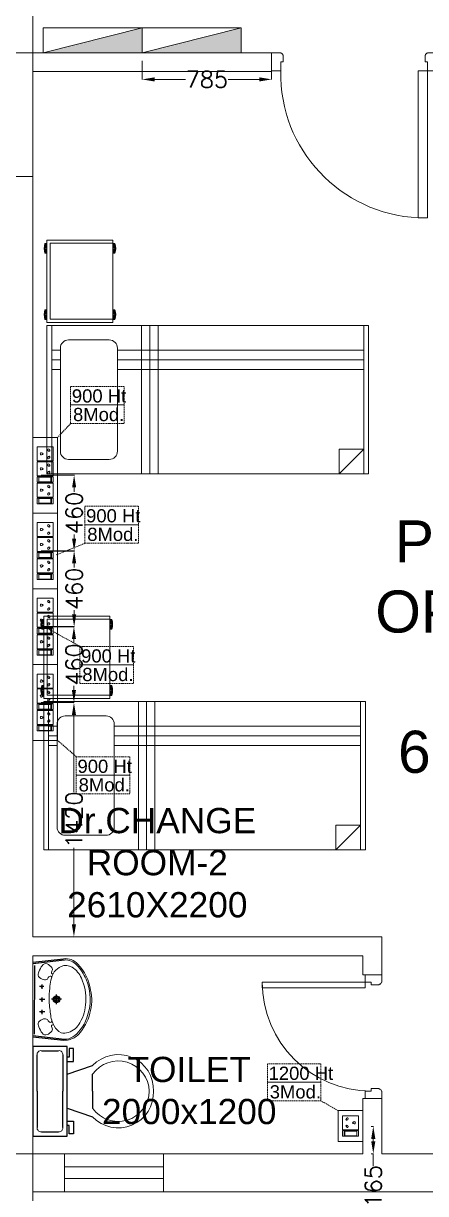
# Model space of a CAD drawing. Extents: x 3505867 to 4040009, y -660366 to -590408.
# Drawn here: x 3625760 to 3628198, y -613195 to -606101 of the extents above; entities that cross this region are included whole.
import ezdxf

# ---------------------------------------------------------------- set-up
doc = ezdxf.new("R2010")
doc.units = 0
doc.header["$LTSCALE"] = 6
doc.header["$MEASUREMENT"] = 0
doc.linetypes.add('1', pattern=[0])
doc.linetypes.add('DASHED2', pattern=[0.375, 0.25, -0.125])
doc.layers.get('0').update_dxf_attribs({"linetype": 'CONTINUOUS', "lineweight": 0})
doc.layers.get('Defpoints').update_dxf_attribs({"linetype": 'CONTINUOUS', "lineweight": 0})
doc.layers.add('CFT_LOOPING', color=7, linetype='1', lineweight=0, true_color=0xd6d600)
for name, color, linetype, lineweight in [('COL', 5, 'CONTINUOUS', 0), ('DIM', 7, 'CONTINUOUS', 0), ('DOOR', 44, 'CONTINUOUS', 0), ('ELE-1 NO 6-16A RAW POWER SOCKET', 1, 'CONTINUOUS', 0), ('ELE-2NOS OF 6-16 RAW POWER SOCKET', 1, 'CONTINUOUS', 0), ('ELE-3NOS 6-16A POWER SOCKET', 5, 'CONTINUOUS', 0), ('ELE-8M 6-16A UPS SOCKET', 223, 'CONTINUOUS', 0), ('ELE-CABLE TRAY', 31, 'CONTINUOUS', 0), ('ELE. 2N0S OF 6-16 UPS SOCKETS', 191, 'CONTINUOUS', 0), ('ELE. DB', 1, 'CONTINUOUS', 0), ('ELE.DB', 1, 'CONTINUOUS', 0), ('furniture', 33, 'CONTINUOUS', 0), ('hatch', 252, 'CONTINUOUS', 0), ('TEXT', 5, 'CONTINUOUS', 0), ('WALL', 10, 'CONTINUOUS', 0), ('Window', 161, 'CONTINUOUS', 0)]:
    doc.layers.add(name, color=color, linetype=linetype, lineweight=lineweight)
doc.styles.add('ARIAL', font='arial.ttf')
doc.styles.add('ROMANS', font='romans.shx')
doc.styles.get("Standard").update_dxf_attribs({"font": 'SIMPLEX'})
doc.dimstyles.new('AEPL1', dxfattribs={"dimtxt": 100, "dimasz": 75, "dimexe": 1.25, "dimexo": 50, "dimtad": 0, "dimdec": 0, "dimtxsty": 'ROMANS', "dimcen": 2.5, "dimclrd": 7, "dimclre": 7, "dimadec": 0, "dimazin": 0, "dimtfac": 1, "dimtdec": 0, "dimtmove": 0, "dimatfit": 3, "dimfxl": 1, "dimlwd": 0, "dimlwe": 0, "dimarcsym": 0})

# ---------------------------------------------------------------- blocks, each defined once
blk = doc.blocks.new('1000')
at = {"layer": 'DOOR'}
for p, q in [((0, -111.1, 0), (0, 0)), ((0, 0), (55.2, 0, 0)), ((944.8, 0, 0), (944.8, -2.5, 0)), ((1000, 0), (944.8, 0, 0)), ((1000, -111.1, 0), (1000, 0)), ((55.2, 0, 0), (55.2, -2.5, 0)), ((70.2, -55, 0), (55.2, -55, 0)), ((55.2, -55, 0), (55.2, -111.1, 0)), ((70.2, -15, 0), (67.7, -15, 0)), ((70.2, -15, 0), (70.2, -55, 0)), ((929.8, -15, 0), (929.8, -55, 0)), ((929.8, -15, 0), (932.3, -15, 0)), ((929.8, -55, 0), (944.8, -55, 0)), ((944.8, -55, 0), (944.7, -111.1, 0)), ((55.2, -111.1, 0), (0, -111.1, 0)), ((55.2, -111.1, 0), (55.2, -1000.6, 0)), ((111.3, -111.1, 0), (55.2, -111.1, 0)), ((111.3, -1000.6, 0), (111.3, -111.1, 0)), ((944.7, -111.1, 0), (1000, -111.1, 0)), ((55.2, -1000.6, 0), (111.3, -1000.6, 0))]:
    blk.add_line(p, q, dxfattribs=at)
for centre, start_param, end_param in [((55.2, -15, 0), 3.926897, 5.497693), ((944.8, -15, 0), -0.785492, 0.785304)]:
    blk.add_ellipse(centre, major_axis=(-8.84, 8.84, 0), ratio=1, start_param=start_param, end_param=end_param, dxfattribs=at)
at = {"layer": 'DOOR', "color": 145}
blk.add_ellipse((71.4, -128.1, 0), major_axis=(597.3, 637.4, 0), ratio=0.999944, start_param=3.940126, end_param=5.484659, dxfattribs=at)
blk = doc.blocks.new('A$C45A5314D')
at = {"layer": 'furniture', "color": 117, "ltscale": 0.75}
for p, q in [((-1962.2, 946.4), (-1950, 946.4)), ((-1962.2, 946.4), (-1962.2, 887.3)), ((-1962.2, 945.5), (-1950, 945.5)), ((-1962.2, 944.4), (-1950, 944.4)), ((-1962.2, 943.2), (-1950, 943.2)), ((-1962.2, 941.5), (-1950, 941.5)), ((-1962.2, 939.2), (-1950, 939.2)), ((-1962.2, 936.2), (-1950, 936.2)), ((-1962.2, 932), (-1950, 932)), ((-1962.2, 927.1), (-1950, 927.1)), ((-1950, 467.5), (-1950, 967.5)), ((-1950, 967.5), (-1550, 967.5)), ((-1930.3, 947.8), (-1930.3, 487.2)), ((-1930.3, 947.8), (-1550, 947.8)), ((-1550, 967.5), (-1550, 467.5)), ((-1537.8, 946.4), (-1550, 946.4)), ((-1537.8, 945.5), (-1550, 945.5)), ((-1537.8, 944.4), (-1550, 944.4)), ((-1537.8, 943.2), (-1550, 943.2)), ((-1537.8, 941.5), (-1550, 941.5)), ((-1537.8, 939.2), (-1550, 939.2)), ((-1537.8, 936.2), (-1550, 936.2)), ((-1537.8, 932), (-1550, 932)), ((-1537.8, 927.1), (-1550, 927.1)), ((-1537.8, 946.4), (-1537.8, 887.3)), ((-1962.2, 920.9), (-1950, 920.9)), ((-1962.2, 912.9), (-1950, 912.9)), ((-1962.2, 906.7), (-1950, 906.7)), ((-1962.2, 901.8), (-1950, 901.8)), ((-1962.2, 897.6), (-1950, 897.6)), ((-1962.2, 894.6), (-1950, 894.6)), ((-1962.2, 892.3), (-1950, 892.3)), ((-1962.2, 890.6), (-1950, 890.6)), ((-1962.2, 889.4), (-1950, 889.4)), ((-1962.2, 888.2), (-1950, 888.2)), ((-1962.2, 887.3), (-1950, 887.3)), ((-1537.8, 920.9), (-1550, 920.9)), ((-1537.8, 912.9), (-1550, 912.9)), ((-1537.8, 906.7), (-1550, 906.7)), ((-1537.8, 901.8), (-1550, 901.8)), ((-1537.8, 897.6), (-1550, 897.6)), ((-1537.8, 894.6), (-1550, 894.6)), ((-1537.8, 892.3), (-1550, 892.3)), ((-1537.8, 890.6), (-1550, 890.6)), ((-1537.8, 889.4), (-1550, 889.4)), ((-1537.8, 888.2), (-1550, 888.2)), ((-1537.8, 887.3), (-1550, 887.3)), ((-1962.2, 545.4), (-1950, 545.4)), ((-1962.2, 545.4), (-1962.2, 486.3)), ((-1962.2, 544.5), (-1950, 544.5)), ((-1962.2, 543.4), (-1950, 543.4)), ((-1962.2, 542.2), (-1950, 542.2)), ((-1962.2, 540.4), (-1950, 540.4)), ((-1962.2, 538.1), (-1950, 538.1)), ((-1962.2, 535.2), (-1950, 535.2)), ((-1962.2, 531), (-1950, 531)), ((-1962.2, 526.1), (-1950, 526.1)), ((-1962.2, 519.9), (-1950, 519.9)), ((-1962.2, 511.9), (-1950, 511.9)), ((-1962.2, 505.7), (-1950, 505.7)), ((-1962.2, 500.7), (-1950, 500.7)), ((-1962.2, 496.6), (-1950, 496.6)), ((-1537.8, 545.4), (-1550, 545.4)), ((-1537.8, 544.5), (-1550, 544.5)), ((-1537.8, 543.4), (-1550, 543.4)), ((-1537.8, 542.2), (-1550, 542.2)), ((-1537.8, 540.4), (-1550, 540.4)), ((-1537.8, 538.1), (-1550, 538.1)), ((-1537.8, 535.2), (-1550, 535.2)), ((-1537.8, 531), (-1550, 531)), ((-1537.8, 526.1), (-1550, 526.1)), ((-1537.8, 519.9), (-1550, 519.9)), ((-1537.8, 511.9), (-1550, 511.9)), ((-1537.8, 505.7), (-1550, 505.7)), ((-1537.8, 500.7), (-1550, 500.7)), ((-1537.8, 496.6), (-1550, 496.6)), ((-1537.8, 545.4), (-1537.8, 486.3)), ((-1962.2, 493.6), (-1950, 493.6)), ((-1962.2, 491.3), (-1950, 491.3)), ((-1962.2, 489.6), (-1950, 489.6)), ((-1962.2, 488.4), (-1950, 488.4)), ((-1962.2, 487.2), (-1950, 487.2)), ((-1962.2, 486.3), (-1950, 486.3)), ((-1962.2, 486.3), (-1950, 486.3)), ((-1550, 467.5), (-1950, 467.5)), ((-1550, 487.2), (-1930.3, 487.2)), ((-1537.8, 493.6), (-1550, 493.6)), ((-1537.8, 491.3), (-1550, 491.3)), ((-1537.8, 489.6), (-1550, 489.6)), ((-1537.8, 488.4), (-1550, 488.4)), ((-1537.8, 487.2), (-1550, 487.2)), ((-1537.8, 486.3), (-1550, 486.3))]:
    blk.add_line(p, q, dxfattribs=at)
at = {"layer": 'furniture', "color": 117}
for p, q in [((0, 450), (-1950, 450)), ((-1950, 450), (-1950, -450)), ((-1920.5, 450), (-1920.5, -450)), ((-1376.5, -450), (-1376.5, 450)), ((-1326.5, -450), (-1326.5, 450)), ((-1276.5, -450), (-1276.5, 450)), ((-29.5, -450), (-29.5, 450)), ((0, -450), (0, 450)), ((-1572.3, 361.9), (-1819.8, 361.9)), ((-1920.5, 300), (-1869, 300)), ((-1869, 312.7), (-1869, -312.7)), ((-1523.1, 312.7), (-1523.1, -312.7)), ((-1523.1, 300), (-29.5, 300)), ((-1920.5, 240.9), (-1869, 240.9)), ((-1523.1, 240.9), (-29.5, 240.9)), ((-1920.5, 181.9), (-1869, 181.9)), ((-1523.1, 181.9), (-29.5, 181.9)), ((-179.5, -450), (-29.5, -300)), ((-179.5, -450), (-179.5, -300)), ((-29.5, -300), (-179.5, -300)), ((-1819.8, -361.9), (-1572.3, -361.9)), ((-1950, -450), (0, -450))]:
    blk.add_line(p, q, dxfattribs=at)
at = {"layer": 'furniture', "color": 117, "ltscale": 0.75}
for centre, start, end in [((-1876, 916.9), 161.07537, 198.92466), ((-1624, 916.9), 341.07537, 18.92466), ((-1876, 515.9), 161.07537, 198.92466), ((-1624, 515.9), 341.07537, 18.92466)]:
    blk.add_arc(centre, 91.1, start, end, dxfattribs=at)
at = {"layer": 'furniture', "color": 117}
for centre, start, end in [((-1819.8, 312.7), 90.00001, 180.00001), ((-1572.3, 312.7), 0.00001, 90.00001), ((-1819.8, -312.7), 180.00001, 270.00001), ((-1572.3, -312.7), 270.00001, 0.00001)]:
    blk.add_arc(centre, 49.2, start, end, dxfattribs=at)
blk = doc.blocks.new('750')
at = {"layer": 'DOOR'}
for p, q in [((-50, 705), (-47.5, 705)), ((-35, 690), (-35, 692.5)), ((50, 45), (50, 80)), ((50, 80), (675, 80)), ((675, 45), (675, 80)), ((-50, 45), (-47.5, 45)), ((-35, 60), (-35, 57.5)), ((50, 45), (675, 45))]:
    blk.add_line(p, q, dxfattribs=at)
for points in [[(15, 690), (15, 705), (50, 705), (50, 750), (-50, 750), (-50, 705)], [(-35, 690), (15, 690)], [(15, 60), (15, 45), (50, 45), (50, 0), (-50, 0), (-50, 45)], [(-35, 60), (15, 60)]]:
    blk.add_lwpolyline(points, dxfattribs=at)
for centre, start, end in [((-35, 705), 180, 270), ((-35, 45), 90, 180)]:
    blk.add_arc(centre, 12.5, start, end, dxfattribs=at)
at = {"layer": 'DOOR', "color": 145}
blk.add_arc((15, 45), 660, 0, 90, dxfattribs=at)
blk = doc.blocks.new('rhej')
at = {"color": 8, "lineweight": 25}
for p, q in [((271.6, 188.9), (271.6, 266.4)), ((271.6, 266.4), (297.5, 266.4)), ((297.5, 266.4), (297.5, 214.7)), ((297.5, 214.7), (310.4, 214.7)), ((310.4, 279.4), (310.4, -263.7)), ((517.3, 279.4), (310.4, 279.4)), ((336.3, 227.7), (336.3, 7.8)), ((465.6, 253.5), (362.2, 253.5)), ((491.5, 7.8), (491.5, 227.7)), ((517.3, 7.8), (517.3, 279.4)), ((310.4, 111.3), (155.3, 163)), ((310.4, 188.9), (271.6, 188.9)), ((155.3, 7.8), (155.3, 111.3)), ((155.3, 7.8), (155.3, -95.6)), ((336.3, -212), (336.3, 7.8)), ((491.5, 7.8), (491.5, -212)), ((517.3, -263.7), (517.3, 7.8)), ((310.4, -95.6), (155.3, -147.3)), ((271.6, -173.2), (271.6, -250.8)), ((310.4, -173.2), (271.6, -173.2)), ((297.5, -250.8), (297.5, -199.1)), ((297.5, -199.1), (310.4, -199.1)), ((271.6, -250.8), (297.5, -250.8)), ((310.4, -263.7), (517.3, -263.7)), ((465.6, -237.9), (362.2, -237.9))]:
    blk.add_line(p, q, dxfattribs=at)
at = {"color": 8, "extrusion": (0, 0, -1)}
for centre, major_axis, start_param, end_param in [((0, 15.7), (151.4, -151.4), 2.319632, 4.738539), ((358.9, 230.9), (-16.2, -16.2), 0.643501, 2.498091), ((468.8, 230.9), (16.2, -16.2), 3.785094, 5.639684), ((0.9, 2.3), (-133.6, -133.6), 0.814663, 3.31238), ((0, 0), (-151.4, -151.4), 4.686239, 7.105146), ((0.9, 13.4), (-133.6, -133.6), 4.541602, 7.039318), ((358.9, -215.2), (-16.2, -16.2), -0.927295, 0.927295), ((468.8, -215.2), (16.2, -16.2), 5.35589, 7.21048)]:
    blk.add_ellipse(centre, major_axis=major_axis, ratio=1, start_param=start_param, end_param=end_param, dxfattribs=at)
blk = doc.blocks.new('u46')
at = {"color": 8, "lineweight": 25}
for p, q in [((-10.2, 228.4), (174.5, 249.1)), ((-10.2, 220.4), (181.2, 241.9)), ((-0.6, -208.9), (0.6, 208.9)), ((56.5, 80.8), (29.2, 80.8)), ((44.2, 92.9), (44.2, 66.7)), ((61.7, 1.6), (29.2, 1.6)), ((44.2, 13.7), (44.2, -12.6)), ((163.2, 3), (101.8, 3)), ((133.1, -27.2), (133.1, 33.1)), ((44.2, -61.1), (44.2, -87.4)), ((61.7, -73.2), (29.2, -73.2)), ((-10.2, -216.1), (181.2, -237.6)), ((-10.2, -224.1), (174.5, -244.8))]:
    blk.add_line(p, q, dxfattribs=at)
at = {"color": 8, "extrusion": (0, 0, -1)}
for centre, major_axis, start_param, end_param in [((65.8, 198.9), (0, 20.7), -1.101507, 0.481509), ((57.5, 163.3), (-0.3, 56.9), 0.324902, 0.965135), ((187.7, 150.5), (0, 99.5), -0.132539, 0.848731), ((185.8, 147.6), (0.1, 94.4), -0.049658, 0.838116), ((49.5, 13.5), (-0.1, 293.9), 0.809856, 1.41441), ((56, 154.5), (0, 34), 4.33982, 5.202657), ((64.6, 170.4), (0.3, 49.2), 3.359735, 4.09512), ((144.8, 128.2), (1.1, 126.1), -1.238036, -0.892193), ((96.3, 135.9), (0, 7.39), -0.727724, 1.373337), ((208, 103.4), (0, 109.8), -1.431017, -0.436146), ((110.3, 167.2), (-6.08, 6.08), 4.867594, 6.265028), ((110.5, 165), (5.47, 5.47), 2.097053, 3.541809), ((90.3, 184.5), (0, 17.9), 0.880684, 2.260744), ((189.6, 137.7), (0, 70.9), -0.405199, 0.56573), ((153.9, 79), (-0.2, 139.7), 0.557563, 1.193786), ((57.3, 20.1), (0, 275.4), 0.806541, 1.180915), ((44.2, 80.8), (0.02, 6.43), 3.139035, 9.42222), ((62.5, 153), (0, 31.9), 2.620328, 3.422401), ((104.1, 117.8), (-0.2, 26.8), -1.278641, -0.487266), ((387.1, 47.9), (-0.3, 296.4), -1.495794, -1.328336), ((13.1, 6.8), (0, 297.5), 1.141495, 1.637774), ((35, 2.5), (0, 302.7), 1.155365, 1.952189), ((44.2, 1.6), (0.08, 6.43), 3.12883, 9.412015), ((820.2, -1), (0.1, 732.1), -1.56667, -1.474079), ((888.1, 36.7), (0.8, 800.7), 4.558159, 4.668067), ((133.1, 3), (0, 21.6), 3.141254, 9.424439), ((133.1, 3), (-0.1, 15.5), 3.145308, 9.428493), ((133.1, 3), (0, 10.9), 3.142047372431534, 9.42523267961112), ((72.5, -1.7), (-0.1, 274.2), 1.346594, 1.865175), ((44.2, -73.2), (0.02, 6.43), 3.139035, 9.42222), ((62.5, -10.9), (0, 247.5), 1.579809, 2.112792), ((56, -148.1), (0, 34), 4.222121, 5.084958), ((64.6, -163.9), (0.1, 49.2), -0.960797, -0.225412), ((62.5, -146.6), (-0.1, 31.9), -0.276767, 0.525307), ((104.1, -111.4), (0.2, 26.8), 3.628858, 4.420234), ((96.6, -128.2), (-0.03, 8.55), 1.455188, 3.796569), ((263.1, -73.7), (0.1, 166.8), 4.181112, 4.641559), ((163.1, -79.8), (0.2, 126), 2.054055, 2.802751), ((56.1, -13.3), (0.2, 287), 1.808981, 2.322804), ((124.5, -51.6), (-0.2, 200.3), 1.868215, 2.281789), ((144.8, -121.8), (-0.3, 126.1), 4.027191, 4.373034), ((65.8, -192.5), (0, 20.7), 2.661884, 4.2449), ((57.5, -156.9), (0.3, 56.9), 2.176458, 2.816691), ((110.3, -160.8), (-6.08, 6.08), 4.730546, 6.12798), ((111.3, -159.3), (6.17, 6.17), 4.354779, 6.027124), ((90.3, -178.1), (0, 17.9), 0.880848, 2.260908), ((192.6, -126.1), (0, 80.1), 3.554495, 4.299548), ((181.2, -107), (0, 94.7), 2.890537, 3.362984), ((187.2, -138.1), (-0.1, 106), 2.310552, 2.942572), ((171.7, -117.2), (-0.1, 123.1), 2.127435, 2.640092), ((184.7, -162.2), (-0.1, 83.2), 2.850118, 3.264751), ((188.2, -159.7), (0, 78.1), 2.562376, 3.231693)]:
    blk.add_ellipse(centre, major_axis=major_axis, ratio=1, start_param=start_param, end_param=end_param, dxfattribs=at)
blk = doc.blocks.new('CIVIL IVF')
at = {"layer": 'COL', "color": 8}
for points in [[(-16305, 7660.2), (-15555, 7660.2), (-15555, 6910.2), (-16305, 6910.2)], [(-15555, 985.2), (-16305, 985.2), (-16305, 235.2), (-15555, 235.2)]]:
    blk.add_lwpolyline(points, close=True, dxfattribs=at)
at = {"layer": 'WALL', "color": 8, "linetype": 'ByBlock'}
for p, q in [((-15555, 8450.2), (-15555, 7660.2)), ((-14107.6, 7660.2, 0), (-15555, 7660.2)), ((-14107.6, 7545.2, 0), (-14107.6, 7660.2, 0)), ((-14107.6, 7545.2, 0), (-15555, 7545.2)), ((-15555, 6910.2), (-15555, 2300.2)), ((-15555, 2300.2), (-13440, 2300.2)), ((-13440, 2300.2), (-13440, 2070)), ((-15555, 2185.2), (-15555, 985.2)), ((-15555, 2185.2), (-13555, 2185.2)), ((-13555, 2185.2), (-13555, 2070)), ((-13440, 2070), (-13555, 2070)), ((-13555, 1320.2), (-13555, 985.2)), ((-13440, 1320.2), (-13555, 1320.2)), ((-13440, 1320.2), (-13440, 985.2)), ((-15555, 985.2), (-13555, 985.2)), ((-13440, 985.2), (-10010, 985.2)), ((-15555, 755.2), (-10010, 755.2))]:
    blk.add_line(p, q, dxfattribs=at)
at = {"layer": 'Window', "color": 8, "linetype": 'Continuous'}
for points in [[(-14763.6, 755.2), (-14763.6, 985.2), (-15363.6, 985.2), (-15363.6, 755.2)], [(-14763.6, 835.2), (-14763.6, 905.2), (-15363.6, 905.2), (-15363.6, 835.2)]]:
    blk.add_lwpolyline(points, close=True, dxfattribs=at)
at = {"layer": 'DOOR', "color": 8, "linetype": 'Continuous', "xscale": -1, "rotation": 359.9999867131476}
blk.add_blockref('1000', (-13107.6, 7660.2, 0), dxfattribs=at)
at = {"layer": 'DOOR', "color": 8, "rotation": 180}
blk.add_blockref('750', (-13490, 2070.2), dxfattribs=at)
at = {"layer": 'furniture', "color": 8, "linetype": 'Continuous', "rotation": 1.312676974619593e-05}
for p in [(-13519.6, 5556.6), (-13539.1, 3277.5)]:
    blk.add_blockref('A$C45A5314D', p, dxfattribs=at)
at = {"layer": 'WALL', "color": 8, "linetype": 'ByBlock'}
blk.add_blockref('u46', (-15544.8, 1918.3), dxfattribs=at)
at = {"layer": 'WALL', "color": 8, "linetype": 'ByBlock', "rotation": 180}
blk.add_blockref('rhej', (-15037.7, 1372.1), dxfattribs=at)
at = {"layer": 'DIM', "color": 8, "attachment_point": 5, "style": 'ARIAL'}
for s, insert, char_height, width in [('PRE/POST \\POPERATIVE WARD\\P6180x6600', (-12460.2, 4057.9), 255, 2454.158), ('Dr.CHANGE\\PROOM-2\\P2610X2200', (-14801, 2748.8), 153, 1198.956), ('TOILET\\P2000x1200', (-14607.3, 1367.6, -101230.8), 153, 1626.956)]:
    blk.add_mtext(s, dxfattribs=dict(at, insert=insert, char_height=char_height, width=width))
blk = doc.blocks.new('543WYH')
at = {"layer": 'ELE-2NOS OF 6-16 RAW POWER SOCKET', "color": 30, "linetype": 'ByBlock', "lineweight": 0}
for p, q in [((-123.5, -57), (-123.5, -90.8)), ((-26.5, -57), (-123.5, -57)), ((-26.5, -57), (-123.5, -57)), ((-113, -59.8), (-113, -88)), ((-37, -59.8), (-113, -59.8)), ((-109.6, -59.8), (-109.6, -88)), ((-37, -88), (-37, -59.8)), ((-26.5, -57), (-26.5, -90.8)), ((-26.5, -90.8), (-26.5, -57)), ((-123.5, -90.8), (-26.5, -90.8)), ((-123.5, -96.4), (-26.5, -96.4)), ((-123.5, -181.4), (-123.5, -96.4)), ((-113, -88), (-37, -88)), ((-26.5, -96.4), (-26.5, -181.4)), ((-26.5, -181.4), (-123.5, -181.4)), ((-123.5, -187.1), (-123.5, -220.9)), ((-26.5, -187.1), (-123.5, -187.1)), ((-26.5, -187.1), (-123.5, -187.1)), ((-113, -189.9), (-113, -218)), ((-37, -189.9), (-113, -189.9)), ((-109.6, -189.9), (-109.6, -218)), ((-37, -218), (-37, -189.9)), ((-26.5, -187.1), (-26.5, -220.9)), ((-26.5, -220.9), (-26.5, -187.1)), ((-123.5, -220.9), (-26.5, -220.9)), ((-123.5, -311.5), (-123.5, -226.5)), ((-123.5, -226.5), (-26.5, -226.5)), ((-113, -218), (-37, -218)), ((-26.5, -226.5), (-26.5, -311.5)), ((-26.5, -311.5), (-123.5, -311.5)), ((-123.5, -402.2), (-123.5, -317.1)), ((-123.5, -317.1), (-26.5, -317.1)), ((-26.5, -317.1), (-26.5, -402.2)), ((-26.5, -402.2), (-123.5, -402.2))]:
    blk.add_line(p, q, dxfattribs=at)
blk.add_lwpolyline([(-150, 0), (-150, -459.1), (0, -459.1), (0, 0)], close=True, dxfattribs=at)
for centre, radius, start, end in [((-97.9, -119.2), 4.6, 112.68381, 345.09514), ((-93.9, -114.7), 5.7, 275.26891, 182.51003), ((-57.7, -138.9), 4.22, 71.40312, 288.59688), ((-51, -138.9), 6.62, 217.15837, 142.84163), ((-97.9, -158.6), 4.6, 14.90486, 247.31619), ((-93.9, -163.1), 5.7, 177.48997, 84.73109), ((-97.9, -249.3), 4.6, 112.68381, 345.09514), ((-93.9, -244.8), 5.7, 275.26891, 182.51003), ((-57.7, -269), 4.22, 71.40312, 288.59688), ((-51, -269), 6.62, 217.15837, 142.84163), ((-97.9, -288.7), 4.6, 14.90486, 247.31619), ((-97.9, -339.9), 4.6, 112.68381, 345.09514), ((-93.9, -293.2), 5.7, 177.48997, 84.73109), ((-93.9, -335.4), 5.7, 275.26891, 182.51003), ((-51, -359.7), 6.62, 217.15837, 142.84163), ((-97.9, -379.4), 4.6, 14.90486, 247.31619), ((-93.9, -383.9), 5.7, 177.48997, 84.73109), ((-57.7, -359.7), 4.22, 71.40312, 288.59688)]:
    blk.add_arc(centre, radius, start, end, dxfattribs=at)
blk = doc.blocks.new('543E')
at = {"layer": 'ELE. 2N0S OF 6-16 UPS SOCKETS', "color": 72, "linetype": 'ByBlock', "lineweight": 0}
for p, q in [((-123.5, -57), (-123.5, -90.8)), ((-26.5, -57), (-123.5, -57)), ((-26.5, -57), (-123.5, -57)), ((-113, -59.8), (-113, -88)), ((-37, -59.8), (-113, -59.8)), ((-109.6, -59.8), (-109.6, -88)), ((-37, -88), (-37, -59.8)), ((-26.5, -57), (-26.5, -90.8)), ((-26.5, -90.8), (-26.5, -57)), ((-123.5, -90.8), (-26.5, -90.8)), ((-123.5, -96.4), (-26.5, -96.4)), ((-123.5, -181.4), (-123.5, -96.4)), ((-113, -88), (-37, -88)), ((-26.5, -96.4), (-26.5, -181.4)), ((-26.5, -181.4), (-123.5, -181.4)), ((-123.5, -187.1), (-123.5, -220.9)), ((-26.5, -187.1), (-123.5, -187.1)), ((-26.5, -187.1), (-123.5, -187.1)), ((-113, -189.9), (-113, -218)), ((-37, -189.9), (-113, -189.9)), ((-109.6, -189.9), (-109.6, -218)), ((-37, -218), (-37, -189.9)), ((-26.5, -187.1), (-26.5, -220.9)), ((-26.5, -220.9), (-26.5, -187.1)), ((-123.5, -220.9), (-26.5, -220.9)), ((-123.5, -311.5), (-123.5, -226.5)), ((-123.5, -226.5), (-26.5, -226.5)), ((-113, -218), (-37, -218)), ((-26.5, -226.5), (-26.5, -311.5)), ((-26.5, -311.5), (-123.5, -311.5)), ((-123.5, -402.2), (-123.5, -317.1)), ((-123.5, -317.1), (-26.5, -317.1)), ((-26.5, -317.1), (-26.5, -402.2)), ((-26.5, -402.2), (-123.5, -402.2))]:
    blk.add_line(p, q, dxfattribs=at)
blk.add_lwpolyline([(-150, 0), (-150, -459.1), (0, -459.1), (0, 0)], close=True, dxfattribs=at)
for centre, radius, start, end in [((-97.9, -119.2), 4.6, 112.68381, 345.09514), ((-93.9, -114.7), 5.7, 275.26891, 182.51003), ((-57.7, -138.9), 4.22, 71.40312, 288.59688), ((-51, -138.9), 6.62, 217.15837, 142.84163), ((-97.9, -158.6), 4.6, 14.90486, 247.31619), ((-93.9, -163.1), 5.7, 177.48997, 84.73109), ((-97.9, -249.3), 4.6, 112.68381, 345.09514), ((-93.9, -244.8), 5.7, 275.26891, 182.51003), ((-57.7, -269), 4.22, 71.40312, 288.59688), ((-51, -269), 6.62, 217.15837, 142.84163), ((-97.9, -288.7), 4.6, 14.90486, 247.31619), ((-97.9, -339.9), 4.6, 112.68381, 345.09514), ((-93.9, -293.2), 5.7, 177.48997, 84.73109), ((-93.9, -335.4), 5.7, 275.26891, 182.51003), ((-51, -359.7), 6.62, 217.15837, 142.84163), ((-97.9, -379.4), 4.6, 14.90486, 247.31619), ((-93.9, -383.9), 5.7, 177.48997, 84.73109), ((-57.7, -359.7), 4.22, 71.40312, 288.59688)]:
    blk.add_arc(centre, radius, start, end, dxfattribs=at)
blk = doc.blocks.new('6-16A RAW POWER SOCKET 3M')
at = {"layer": 'ELE-1 NO 6-16A RAW POWER SOCKET', "lineweight": 0}
for p, q in [((0, 57.9), (72.3, 57.9)), ((0, 57.9), (72.3, 57.9)), ((0, 32.7), (0, 57.9)), ((0, 57.9), (0, 32.7)), ((7.9, 55.8), (64.4, 55.8)), ((7.9, 34.8), (7.9, 55.8)), ((61.9, 55.8), (61.9, 34.8)), ((64.4, 55.8), (64.4, 34.8)), ((72.3, 57.9), (72.3, 32.7)), ((72.3, 32.7), (0, 32.7)), ((0, 28.5), (0, -34.8)), ((72.3, 28.5), (0, 28.5)), ((64.4, 34.8), (7.9, 34.8)), ((72.3, -34.8), (72.3, 28.5)), ((0, -34.8), (72.3, -34.8))]:
    blk.add_line(p, q, dxfattribs=at)
blk.add_lwpolyline([(92, 82.1), (92, -57.5), (-19.7, -57.5), (-19.7, 82.1)], close=True, dxfattribs=at)
for centre, radius, start, end in [((18.3, -3.1), 4.93, 37.1584, 322.8416), ((23.3, -3.1), 3.14, 251.4031, 108.5969), ((50.3, 14.9), 4.24, 357.49, 264.7311), ((53.2, 11.6), 3.43, 194.9049, 67.3162), ((50.3, -21.2), 4.24, 95.2689, 2.51), ((53.2, -17.8), 3.43, 292.6838, 165.0951)]:
    blk.add_arc(centre, radius, start, end, dxfattribs=at)
blk = doc.blocks.new('UPS DB')
at = {"layer": 'hatch'}
h = blk.add_hatch(color=3, dxfattribs=at)
h.dxf.hatch_style = 1
h.paths.add_polyline_path([(0, -150), (600, -150), (600, 0)])
at = {"layer": 'ELE. DB', "color": 3}
blk.add_line((600, 0), (0, -150), dxfattribs=at)
blk.add_lwpolyline([(0, 0), (600, 0), (600, -150), (0, -150)], close=True, dxfattribs=at)
blk = doc.blocks.new('FREAWFRED')
at = {"layer": 'ELE.DB'}
h = blk.add_hatch(color=1, dxfattribs=at)
h.dxf.hatch_style = 1
h.paths.add_polyline_path([(149.9, 0), (149.9, 600), (0, 600)])
blk.add_line((0, 600), (149.9, 0), dxfattribs=at)
blk.add_lwpolyline([(0, 0), (0, 600), (149.9, 600), (149.9, 0)], close=True, dxfattribs=at)
blk = doc.blocks.new('*D327')
at = {"layer": 'Defpoints', "color": 0, "linetype": 'ByBlock', "transparency": 16777216}
for p in [(3627817.2, -612787.8), (3627817.2, -612953.2), (3627880.6, -612953.2)]:
    blk.add_point(p, dxfattribs=at)
at = {"layer": 'ELE-CABLE TRAY', "color": 7, "linetype": 'ByBlock', "lineweight": 0, "transparency": 16777216}
for p, q in [((3627867.2, -612787.8), (3627881.8, -612787.8)), ((3627880.6, -612862.8), (3627880.6, -612878.2)), ((3627867.2, -612953.2), (3627881.8, -612953.2)), ((3627880.6, -612953.2), (3627880.6, -613028.2))]:
    blk.add_line(p, q, dxfattribs=at)
at = {"layer": 'ELE-CABLE TRAY', "color": 7, "linetype": 'ByBlock', "transparency": 16777216}
for points in [[(3627893.1, -612862.8), (3627868.1, -612862.8), (3627880.6, -612787.8)], [(3627868.1, -612878.2), (3627893.1, -612878.2), (3627880.6, -612953.2)]]:
    blk.add_solid(points, dxfattribs=at)
at = {"layer": 'ELE-CABLE TRAY', "color": 0, "linetype": 'ByBlock', "transparency": 16777216, "insert": (3627880.6, -613150.3), "char_height": 100, "attachment_point": 5, "rotation": 90, "style": 'ROMANS'}
blk.add_mtext('165', dxfattribs=at)
blk = doc.blocks.new('*D328')
at = {"layer": 'Defpoints', "color": 0, "linetype": 'ByBlock', "transparency": 16777216}
for p in [(3625817.2, -610218.6), (3626066, -610218.6), (3625817.2, -611638.2)]:
    blk.add_point(p, dxfattribs=at)
at = {"layer": 'ELE-CABLE TRAY', "color": 7, "linetype": 'ByBlock', "lineweight": 0, "transparency": 16777216}
for p, q in [((3625867.2, -610218.6), (3626067.2, -610218.6)), ((3626066, -610293.6), (3626066, -610758.8)), ((3626066, -611563.2), (3626066, -611098.1)), ((3625867.2, -611638.2), (3626067.2, -611638.2))]:
    blk.add_line(p, q, dxfattribs=at)
at = {"layer": 'ELE-CABLE TRAY', "color": 7, "linetype": 'ByBlock', "transparency": 16777216}
for points in [[(3626078.5, -610293.6), (3626053.5, -610293.6), (3626066, -610218.6)], [(3626053.5, -611563.2), (3626078.5, -611563.2), (3626066, -611638.2)]]:
    blk.add_solid(points, dxfattribs=at)
at = {"layer": 'ELE-CABLE TRAY', "color": 0, "linetype": 'ByBlock', "transparency": 16777216, "insert": (3626066, -610928.4), "char_height": 100, "attachment_point": 5, "rotation": 90, "style": 'ROMANS'}
blk.add_mtext('1420', dxfattribs=at)
blk = doc.blocks.new('*D329')
at = {"layer": 'Defpoints', "color": 0, "linetype": 'ByBlock', "transparency": 16777216}
for p in [(3625817.2, -609757.5), (3626066, -609757.5), (3625817.2, -610217.6)]:
    blk.add_point(p, dxfattribs=at)
at = {"layer": 'ELE-CABLE TRAY', "color": 7, "linetype": 'ByBlock', "lineweight": 0, "transparency": 16777216}
for p, q in [((3625867.2, -609757.5), (3626067.2, -609757.5)), ((3626066, -609832.5), (3626066, -609858.3)), ((3626066, -610142.6), (3626066, -610116.7)), ((3625867.2, -610217.6), (3626067.2, -610217.6))]:
    blk.add_line(p, q, dxfattribs=at)
at = {"layer": 'ELE-CABLE TRAY', "color": 7, "linetype": 'ByBlock', "transparency": 16777216}
for points in [[(3626078.5, -609832.5), (3626053.5, -609832.5), (3626066, -609757.5)], [(3626053.5, -610142.6), (3626078.5, -610142.6), (3626066, -610217.6)]]:
    blk.add_solid(points, dxfattribs=at)
at = {"layer": 'ELE-CABLE TRAY', "color": 0, "linetype": 'ByBlock', "transparency": 16777216, "insert": (3626066, -609987.5), "char_height": 100, "attachment_point": 5, "rotation": 90, "style": 'ROMANS'}
blk.add_mtext('460', dxfattribs=at)
blk = doc.blocks.new('*D330')
at = {"layer": 'Defpoints', "color": 0, "linetype": 'ByBlock', "transparency": 16777216}
for p in [(3625817.2, -609298.3), (3626067.2, -609298.3), (3625817.2, -609758.5)]:
    blk.add_point(p, dxfattribs=at)
at = {"layer": 'ELE-CABLE TRAY', "color": 7, "linetype": 'ByBlock', "lineweight": 0, "transparency": 16777216}
for p, q in [((3625867.2, -609298.3), (3626068.5, -609298.3)), ((3626067.2, -609373.3), (3626067.2, -609399.2)), ((3626067.2, -609683.5), (3626067.2, -609657.6)), ((3625867.2, -609758.5), (3626068.5, -609758.5))]:
    blk.add_line(p, q, dxfattribs=at)
at = {"layer": 'ELE-CABLE TRAY', "color": 7, "linetype": 'ByBlock', "transparency": 16777216}
for points in [[(3626079.7, -609373.3), (3626054.7, -609373.3), (3626067.2, -609298.3)], [(3626054.7, -609683.5), (3626079.7, -609683.5), (3626067.2, -609758.5)]]:
    blk.add_solid(points, dxfattribs=at)
at = {"layer": 'ELE-CABLE TRAY', "color": 0, "linetype": 'ByBlock', "transparency": 16777216, "insert": (3626067.2, -609528.4), "char_height": 100, "attachment_point": 5, "rotation": 90, "style": 'ROMANS'}
blk.add_mtext('460', dxfattribs=at)
blk = doc.blocks.new('*D331')
at = {"layer": 'Defpoints', "color": 0, "linetype": 'ByBlock', "transparency": 16777216}
for p in [(3625817.2, -608839.2), (3626067.2, -608839.2), (3625817.2, -609299.3)]:
    blk.add_point(p, dxfattribs=at)
at = {"layer": 'ELE-CABLE TRAY', "color": 7, "linetype": 'ByBlock', "lineweight": 0, "transparency": 16777216}
for p, q in [((3625867.2, -608839.2), (3626068.5, -608839.2)), ((3626067.2, -608914.2), (3626067.2, -608940.1)), ((3626067.2, -609224.3), (3626067.2, -609198.5)), ((3625867.2, -609299.3), (3626068.5, -609299.3))]:
    blk.add_line(p, q, dxfattribs=at)
at = {"layer": 'ELE-CABLE TRAY', "color": 7, "linetype": 'ByBlock', "transparency": 16777216}
for points in [[(3626079.7, -608914.2), (3626054.7, -608914.2), (3626067.2, -608839.2)], [(3626054.7, -609224.3), (3626079.7, -609224.3), (3626067.2, -609299.3)]]:
    blk.add_solid(points, dxfattribs=at)
at = {"layer": 'ELE-CABLE TRAY', "color": 0, "linetype": 'ByBlock', "transparency": 16777216, "insert": (3626067.2, -609069.3), "char_height": 100, "attachment_point": 5, "rotation": 90, "style": 'ROMANS'}
blk.add_mtext('460', dxfattribs=at)
blk = doc.blocks.new('*D332')
at = {"layer": 'Defpoints', "color": 0, "linetype": 'ByBlock', "transparency": 16777216}
for p in [(3626479.4, -606278.3), (3627264.6, -606278.2), (3627264.6, -606440.3)]:
    blk.add_point(p, dxfattribs=at)
at = {"layer": 'ELE-CABLE TRAY', "color": 7, "linetype": 'ByBlock', "lineweight": 0, "transparency": 16777216}
for p, q in [((3626479.4, -606328.3), (3626479.4, -606441.6)), ((3627264.6, -606328.2), (3627264.6, -606441.6)), ((3626554.4, -606440.3), (3626742.8, -606440.3)), ((3627189.6, -606440.3), (3627001.2, -606440.3))]:
    blk.add_line(p, q, dxfattribs=at)
at = {"layer": 'ELE-CABLE TRAY', "color": 7, "linetype": 'ByBlock', "transparency": 16777216}
for points in [[(3626554.4, -606427.8), (3626554.4, -606452.8), (3626479.4, -606440.3)], [(3627189.6, -606452.8), (3627189.6, -606427.8), (3627264.6, -606440.3)]]:
    blk.add_solid(points, dxfattribs=at)
at = {"layer": 'ELE-CABLE TRAY', "color": 0, "linetype": 'ByBlock', "transparency": 16777216, "insert": (3626872, -606440.3), "char_height": 100, "attachment_point": 5, "style": 'ROMANS'}
blk.add_mtext('785', dxfattribs=at)

msp = doc.modelspace()

# ---------------------------------------------------------------- linework, layer by layer
at = {"layer": 'CFT_LOOPING', "color": 7, "linetype": 'DASHED2', "ltscale": 5}
for p, q in [((3626046, -608526), (3625967.2, -608610.7)), ((3626132.4, -609252.5), (3625958.3, -609323.1)), ((3626102.2, -609877.2), (3625892.2, -609761.5)), ((3626080.1, -610546.2), (3625967.2, -610447.2)), ((3627563.3, -612632.3), (3627667.2, -612692))]:
    msp.add_line(p, q, dxfattribs=at)
for points in [[(3626046, -608301), (3626370.8, -608301), (3626370.8, -608413.5), (3626046, -608413.5)], [(3626046, -608413.5), (3626370.8, -608413.5), (3626370.8, -608526), (3626046, -608526)], [(3626132.4, -609027.5), (3626457.2, -609027.5), (3626457.2, -609140), (3626132.4, -609140)], [(3626132.4, -609140), (3626457.2, -609140), (3626457.2, -609252.5), (3626132.4, -609252.5)], [(3626102.2, -609877.2), (3626427, -609877.2), (3626427, -609989.7), (3626102.2, -609989.7)], [(3626102.2, -609989.7), (3626427, -609989.7), (3626427, -610102.2), (3626102.2, -610102.2)], [(3626080.1, -610546.2), (3626404.9, -610546.2), (3626404.9, -610658.7), (3626080.1, -610658.7)], [(3626080.1, -610658.7), (3626404.9, -610658.7), (3626404.9, -610771.2), (3626080.1, -610771.2)], [(3627238.5, -612407.3), (3627563.3, -612407.3), (3627563.3, -612519.8), (3627238.5, -612519.8)], [(3627238.5, -612519.8), (3627563.3, -612519.8), (3627563.3, -612632.3), (3627238.5, -612632.3)]]:
    msp.add_lwpolyline(points, close=True, dxfattribs=at)

# ---------------------------------------------------------------- block references
at = {"linetype": 'ByBlock'}
msp.add_blockref('CIVIL IVF', (3641372.2, -613938.4), dxfattribs=at)
at = {"layer": 'ELE-1 NO 6-16A RAW POWER SOCKET', "linetype": 'ByBlock', "xscale": 1.343246120226769, "yscale": 1.343246120226769, "zscale": 1.343246120226769, "rotation": 180}
msp.add_blockref('6-16A RAW POWER SOCKET 3M', (3627790.8, -612769.2), dxfattribs=at)
at = {"layer": 'ELE-3NOS 6-16A POWER SOCKET', "color": 254, "linetype": 'ByBlock', "true_color": 0xdebad0, "rotation": 180}
for p in [(3625817.2, -609069.8), (3625817.2, -609528.9)]:
    msp.add_blockref('543WYH', p, dxfattribs=at)
at = {"layer": 'ELE-8M 6-16A UPS SOCKET', "color": 254, "linetype": 'ByBlock', "true_color": 0xdebad0, "rotation": 180}
for p in [(3625817.2, -609988), (3625817.2, -610447.2)]:
    msp.add_blockref('543E', p, dxfattribs=at)
at = {"layer": 'ELE. DB', "rotation": 359.9999999999998}
msp.add_blockref('UPS DB', (3626480.4, -606128.3, 0), dxfattribs=at)
at = {"layer": 'ELE.DB', "linetype": 'ByBlock', "rotation": 270}
msp.add_blockref('FREAWFRED', (3625880.4, -606128.4, 0), dxfattribs=at)

# ---------------------------------------------------------------- texts
at = {"layer": 'TEXT', "color": 7, "char_height": 80, "attachment_point": 1}
for s, insert, width in [('\\A1;{\\fArial|b0|i0|c0|p34;900 Ht\\P}', (3626053.5, -608319.1), 8957.987), ('\\A1;{\\fArial|b0|i0|c0|p34;8Mod.\\P}', (3626060.5, -608431.6), 352.575), ('\\A1;{\\fArial|b0|i0|c0|p34;900 Ht\\P}', (3626139.8, -609045.6), 8957.987), ('\\A1;{\\fArial|b0|i0|c0|p34;8Mod.\\P}', (3626146.8, -609158.1), 352.575), ('\\A1;{\\fArial|b0|i0|c0|p34;900 Ht\\P}', (3626109.6, -609895.3), 8957.987), ('\\A1;{\\fArial|b0|i0|c0|p34;8Mod.\\P}', (3626116.6, -610007.8), 352.575), ('\\A1;{\\fArial|b0|i0|c0|p34;900 Ht\\P}', (3626087.6, -610564.3), 8957.987), ('\\A1;{\\fArial|b0|i0|c0|p34;8Mod.\\P}', (3626094.6, -610676.8), 352.575), ('\\A1;{\\fArial|b0|i0|c0|p34;1200 Ht\\P}', (3627245.9, -612425.4), 8957.987), ('\\A1;{\\fArial|b0|i0|c0|p34;3Mod.\\P}', (3627252.9, -612537.9), 352.575)]:
    msp.add_mtext(s, dxfattribs=dict(at, insert=insert, width=width))

# ---------------------------------------------------------------- dimensions: what is measured, and where the dimension line sits
at = {"layer": 'ELE-CABLE TRAY', "color": 0, "linetype": 'ByBlock'}
dim = msp.add_linear_dim(base=(3627264.6, -606440.3), p1=(3626479.4, -606278.3, 0), p2=(3627264.6, -606278.2, 0), dimstyle='AEPL1', dxfattribs=at)
dim.commit()
dim.dimension.update_dxf_attribs({"geometry": '*D332', "text_midpoint": (3626872, -606440.3)})
for base, p1, p2, picture, middle in [((3626067.2, -608839.2), (3625817.2, -609299.3), (3625817.2, -608839.2), '*D331', (3626067.2, -609069.3)), ((3626067.2, -609298.3), (3625817.2, -609758.5), (3625817.2, -609298.3), '*D330', (3626067.2, -609528.4)), ((3626066, -609757.5), (3625817.2, -610217.6), (3625817.2, -609757.5), '*D329', (3626066, -609987.5)), ((3626066, -610218.6), (3625817.2, -611638.2), (3625817.2, -610218.6), '*D328', (3626066, -610928.4)), ((3627880.6, -612953.2), (3627817.2, -612787.8), (3627817.2, -612953.2), '*D327', (3627880.6, -613150.3))]:
    dim = msp.add_linear_dim(base=base, p1=p1, p2=p2, angle=90, dimstyle='AEPL1', dxfattribs=at)
    dim.commit()
    dim.dimension.update_dxf_attribs({"geometry": picture, "text_midpoint": middle})

doc.saveas('drawing.dxf')
